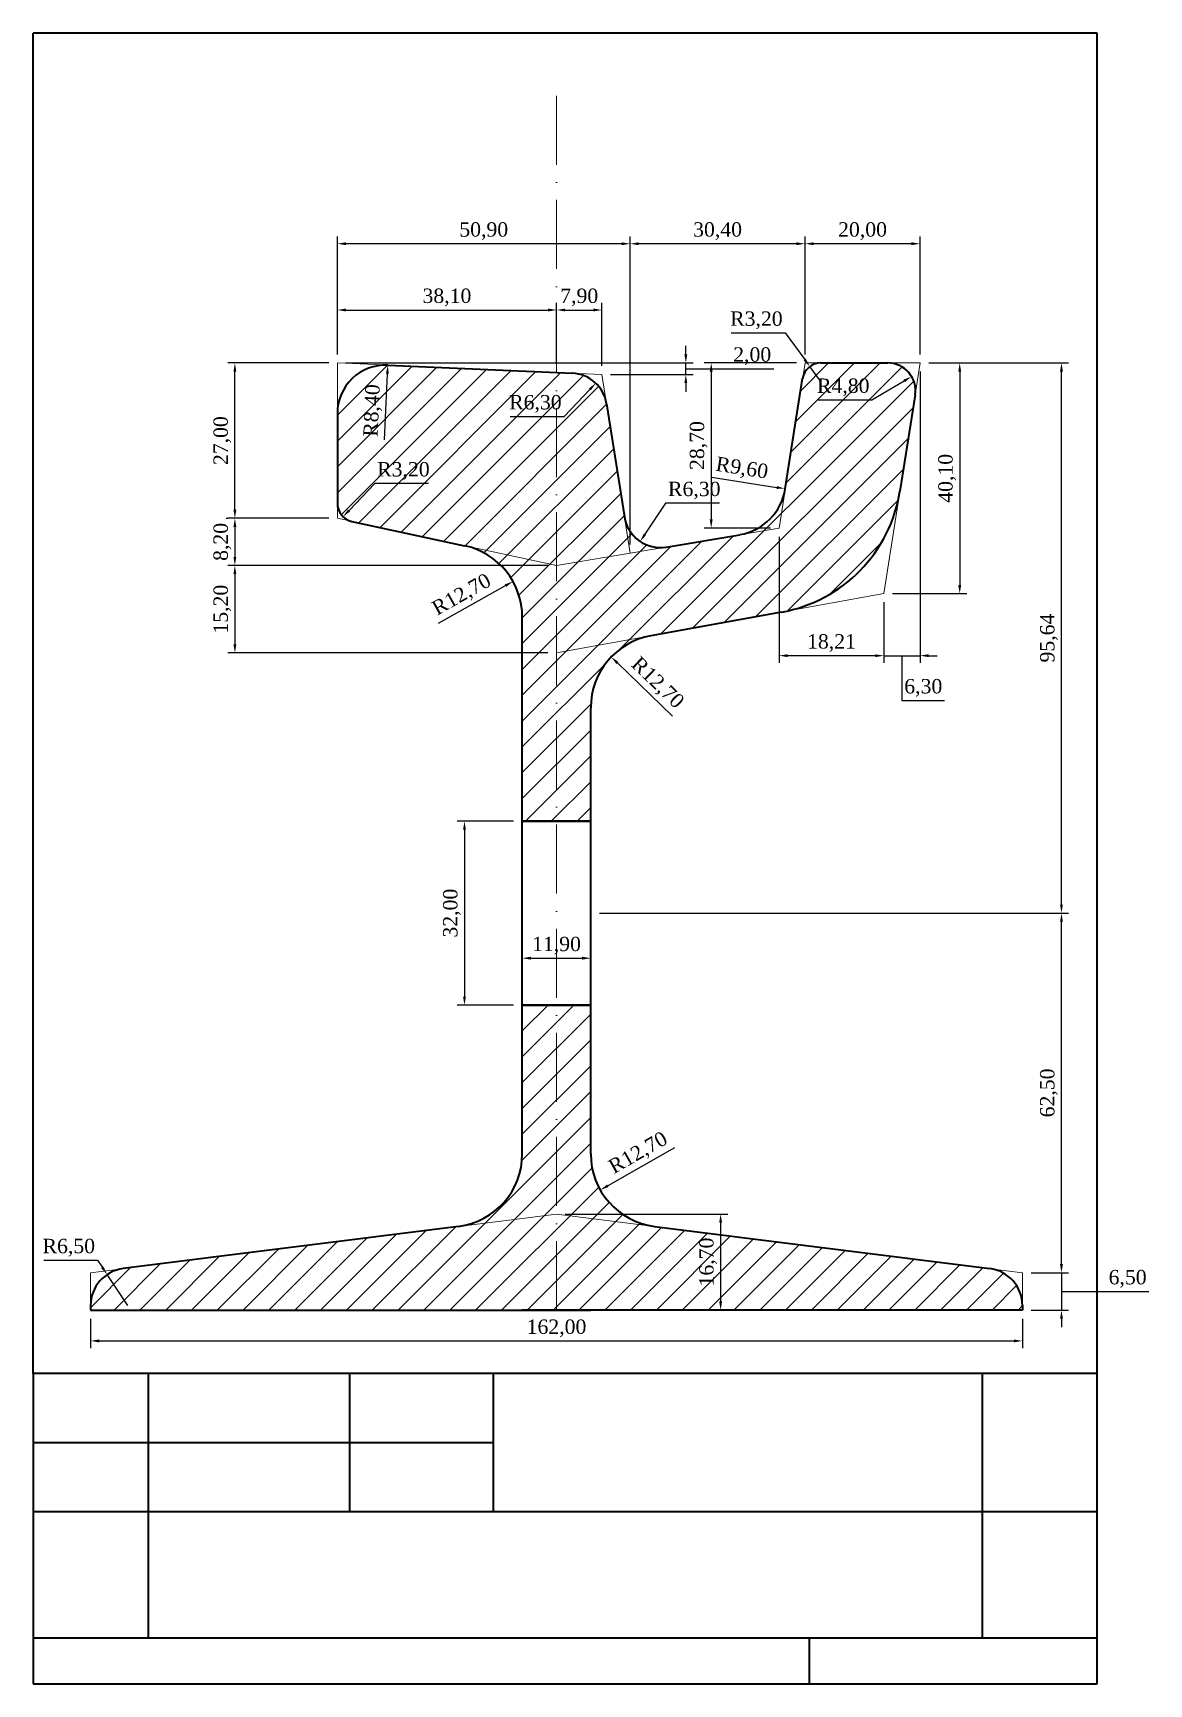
# Model space of a CAD drawing. Header units: millimetres. Extents: x 20 to 214, y 5 to 292.
import ezdxf

# ---------------------------------------------------------------- set-up
doc = ezdxf.new("R2010")
doc.units = ezdxf.units.MM
doc.linetypes.add('ACAD_ISO10W100', pattern=[18, 12, -3, 0, -3])
for name, color, linetype, lineweight in [('Acotación', 3, 'Continuous', 15), ('Auxiliares', 2, 'Continuous', 15), ('Cajetín y formato', 1, 'Continuous', 35), ('Contorno', 7, 'Continuous', 35), ('Ejes', 4, 'ACAD_ISO10W100', 15), ('Sombreado', 6, 'Continuous', 15)]:
    doc.layers.add(name, color=color, linetype=linetype, lineweight=lineweight)
doc.styles.add('e1', font='times.ttf')
doc.dimstyles.new('ACOE 1', dxfattribs={"dimtxt": 2.5, "dimasz": 1.5, "dimexe": 1.25, "dimexo": 1.5, "dimtad": 1, "dimtoh": 1, "dimzin": 1, "dimtxsty": 'e1', "dimcen": 2.5, "dimadec": 0, "dimazin": 0, "dimtfac": 1, "dimtmove": 1, "dimatfit": 0, "dimfxl": 1, "dimarcsym": 0})

# ---------------------------------------------------------------- blocks, each defined once
blk = doc.blocks.new('*D4')
at = {"layer": 'Acotación', "color": 0, "lineweight": -2, "transparency": 16777216}
for p, q in [((71.4, 234.64), (53.84, 234.64)), ((55.09, 209.14), (55.09, 233.14)), ((71.4, 207.64), (53.84, 207.64))]:
    blk.add_line(p, q, dxfattribs=at)
at = {"layer": 'Acotación', "color": 0, "transparency": 16777216}
for points in [[(54.84, 233.14), (55.34, 233.14), (55.09, 234.64)], [(54.84, 209.14), (55.34, 209.14), (55.09, 207.64)]]:
    blk.add_solid(points, dxfattribs=at)
at = {"layer": 'Defpoints', "color": 0, "transparency": 16777216}
for p in [(55.09, 234.64), (72.9, 234.64), (72.9, 207.64)]:
    blk.add_point(p, dxfattribs=at)
at = {"layer": 'Acotación', "color": 0, "transparency": 16777216, "insert": (52.91, 221.14), "char_height": 2.5, "attachment_point": 5, "rotation": 90, "style": 'e1'}
blk.add_mtext('27,00', dxfattribs=at)
blk = doc.blocks.new('*D5')
at = {"layer": 'Acotación', "color": 0, "lineweight": -2, "transparency": 16777216}
for p, q in [((53.59, 207.64), (53.84, 207.64)), ((55.09, 206.14), (55.09, 200.94)), ((109.5, 199.44), (53.84, 199.44))]:
    blk.add_line(p, q, dxfattribs=at)
at = {"layer": 'Acotación', "color": 0, "transparency": 16777216}
for points in [[(54.84, 206.14), (55.34, 206.14), (55.09, 207.64)], [(54.84, 200.94), (55.34, 200.94), (55.09, 199.44)]]:
    blk.add_solid(points, dxfattribs=at)
at = {"layer": 'Defpoints', "color": 0, "transparency": 16777216}
for p in [(55.09, 207.64), (55.09, 199.44), (111, 199.44)]:
    blk.add_point(p, dxfattribs=at)
at = {"layer": 'Acotación', "color": 0, "transparency": 16777216, "insert": (52.91, 203.54), "char_height": 2.5, "attachment_point": 5, "rotation": 90, "style": 'e1'}
blk.add_mtext('8,20', dxfattribs=at)
blk = doc.blocks.new('*D6')
at = {"layer": 'Acotación', "color": 0, "lineweight": -2, "transparency": 16777216}
for p, q in [((30, 68.5), (30, 63.39)), ((192, 68.5), (192, 63.39)), ((31.5, 64.64), (190.5, 64.64))]:
    blk.add_line(p, q, dxfattribs=at)
at = {"layer": 'Acotación', "color": 0, "transparency": 16777216}
for points in [[(31.5, 64.89), (31.5, 64.39), (30, 64.64)], [(190.5, 64.89), (190.5, 64.39), (192, 64.64)]]:
    blk.add_solid(points, dxfattribs=at)
at = {"layer": 'Defpoints', "color": 0, "transparency": 16777216}
for p in [(30, 70), (192, 70), (192, 64.64)]:
    blk.add_point(p, dxfattribs=at)
at = {"layer": 'Acotación', "color": 0, "transparency": 16777216, "insert": (111, 66.82), "char_height": 2.5, "attachment_point": 5, "style": 'e1'}
blk.add_mtext('162,00', dxfattribs=at)
blk = doc.blocks.new('*D7')
at = {"layer": 'Acotación', "color": 0, "lineweight": -2, "transparency": 16777216}
for p, q in [((21.86, 78.66), (31.21, 78.66)), ((31.21, 78.66), (32.05, 77.41)), ((36.5, 70.77), (32.88, 76.17))]:
    blk.add_line(p, q, dxfattribs=at)
at = {"layer": 'Acotación', "color": 0, "transparency": 16777216}
blk.add_solid([(32.26, 77.55), (31.84, 77.27), (32.88, 76.17)], dxfattribs=at)
at = {"layer": 'Defpoints', "color": 0, "transparency": 16777216}
for p in [(32.88, 76.17), (36.5, 70.77)]:
    blk.add_point(p, dxfattribs=at)
at = {"layer": 'Acotación', "color": 0, "transparency": 16777216, "insert": (26.22, 80.84), "char_height": 2.5, "attachment_point": 5, "style": 'e1'}
blk.add_mtext('R6,50', dxfattribs=at)
blk = doc.blocks.new('*D8')
at = {"layer": 'Acotación', "color": 0, "lineweight": -2, "transparency": 16777216}
for p, q in [((198.78, 78), (198.78, 79.5)), ((193.5, 76.5), (200.03, 76.5)), ((198.78, 76.5), (198.78, 70)), ((198.78, 76.5), (198.78, 70)), ((198.78, 73.25), (206.57, 73.25)), ((206.57, 73.25), (213.99, 73.25)), ((193.5, 70), (200.03, 70)), ((198.78, 68.5), (198.78, 67))]:
    blk.add_line(p, q, dxfattribs=at)
at = {"layer": 'Acotación', "color": 0, "transparency": 16777216}
for points in [[(198.53, 78), (199.03, 78), (198.78, 76.5)], [(198.53, 68.5), (199.03, 68.5), (198.78, 70)]]:
    blk.add_solid(points, dxfattribs=at)
at = {"layer": 'Defpoints', "color": 0, "transparency": 16777216}
for p in [(192, 76.5), (192, 70), (198.78, 70)]:
    blk.add_point(p, dxfattribs=at)
at = {"layer": 'Acotación', "color": 0, "transparency": 16777216, "insert": (210.28, 75.43), "char_height": 2.5, "attachment_point": 5, "style": 'e1'}
blk.add_mtext('6,50', dxfattribs=at)
blk = doc.blocks.new('*D9')
at = {"layer": 'Acotación', "color": 0, "lineweight": -2, "transparency": 16777216}
for p, q in [((118.45, 139), (200.03, 139)), ((198.78, 78), (198.78, 137.5)), ((193.5, 76.5), (200.03, 76.5))]:
    blk.add_line(p, q, dxfattribs=at)
at = {"layer": 'Acotación', "color": 0, "transparency": 16777216}
for points in [[(198.53, 137.5), (199.03, 137.5), (198.78, 139)], [(198.53, 78), (199.03, 78), (198.78, 76.5)]]:
    blk.add_solid(points, dxfattribs=at)
at = {"layer": 'Defpoints', "color": 0, "transparency": 16777216}
for p in [(116.95, 139), (198.78, 139), (192, 76.5)]:
    blk.add_point(p, dxfattribs=at)
at = {"layer": 'Acotación', "color": 0, "transparency": 16777216, "insert": (196.6, 107.75), "char_height": 2.5, "attachment_point": 5, "rotation": 90, "style": 'e1'}
blk.add_mtext('62,50', dxfattribs=at)
blk = doc.blocks.new('*D10')
at = {"layer": 'Acotación', "color": 0, "lineweight": -2, "transparency": 16777216}
for p, q in [((175.7, 234.64), (200.03, 234.64)), ((198.78, 140.5), (198.78, 233.14)), ((197.28, 139), (197.53, 139))]:
    blk.add_line(p, q, dxfattribs=at)
at = {"layer": 'Acotación', "color": 0, "transparency": 16777216}
for points in [[(198.53, 233.14), (199.03, 233.14), (198.78, 234.64)], [(198.53, 140.5), (199.03, 140.5), (198.78, 139)]]:
    blk.add_solid(points, dxfattribs=at)
at = {"layer": 'Defpoints', "color": 0, "transparency": 16777216}
for p in [(174.2, 234.64), (198.78, 234.64), (198.78, 139)]:
    blk.add_point(p, dxfattribs=at)
at = {"layer": 'Acotación', "color": 0, "transparency": 16777216, "insert": (196.6, 186.82), "char_height": 2.5, "attachment_point": 5, "rotation": 90, "style": 'e1'}
blk.add_mtext('95,64', dxfattribs=at)
blk = doc.blocks.new('*D11')
at = {"layer": 'Acotación', "color": 0, "lineweight": -2, "transparency": 16777216}
for p, q in [((154.2, 236.14), (154.2, 256.62)), ((174.2, 236.14), (174.2, 256.62)), ((172.7, 255.37), (155.7, 255.37))]:
    blk.add_line(p, q, dxfattribs=at)
at = {"layer": 'Acotación', "color": 0, "transparency": 16777216}
for points in [[(155.7, 255.62), (155.7, 255.12), (154.2, 255.37)], [(172.7, 255.62), (172.7, 255.12), (174.2, 255.37)]]:
    blk.add_solid(points, dxfattribs=at)
at = {"layer": 'Defpoints', "color": 0, "transparency": 16777216}
for p in [(154.2, 255.37), (154.2, 234.64), (174.2, 234.64)]:
    blk.add_point(p, dxfattribs=at)
at = {"layer": 'Acotación', "color": 0, "transparency": 16777216, "insert": (164.2, 257.56), "char_height": 2.5, "attachment_point": 5, "style": 'e1'}
blk.add_mtext('20,00', dxfattribs=at)
blk = doc.blocks.new('*D12')
at = {"layer": 'Acotación', "color": 0, "lineweight": -2, "transparency": 16777216}
for p, q in [((123.8, 203.09), (123.8, 256.62)), ((154.2, 236.14), (154.2, 256.62)), ((152.7, 255.37), (125.3, 255.37))]:
    blk.add_line(p, q, dxfattribs=at)
at = {"layer": 'Acotación', "color": 0, "transparency": 16777216}
for points in [[(125.3, 255.62), (125.3, 255.12), (123.8, 255.37)], [(152.7, 255.62), (152.7, 255.12), (154.2, 255.37)]]:
    blk.add_solid(points, dxfattribs=at)
at = {"layer": 'Defpoints', "color": 0, "transparency": 16777216}
for p in [(123.8, 255.37), (154.2, 234.64), (123.8, 201.59)]:
    blk.add_point(p, dxfattribs=at)
at = {"layer": 'Acotación', "color": 0, "transparency": 16777216, "insert": (139, 257.56), "char_height": 2.5, "attachment_point": 5, "style": 'e1'}
blk.add_mtext('30,40', dxfattribs=at)
blk = doc.blocks.new('*D13')
at = {"layer": 'Acotación', "color": 0, "lineweight": -2, "transparency": 16777216}
for p, q in [((72.9, 236.14), (72.9, 256.62)), ((123.8, 203.09), (123.8, 256.62)), ((122.3, 255.37), (74.4, 255.37))]:
    blk.add_line(p, q, dxfattribs=at)
at = {"layer": 'Acotación', "color": 0, "transparency": 16777216}
for points in [[(74.4, 255.62), (74.4, 255.12), (72.9, 255.37)], [(122.3, 255.62), (122.3, 255.12), (123.8, 255.37)]]:
    blk.add_solid(points, dxfattribs=at)
at = {"layer": 'Defpoints', "color": 0, "transparency": 16777216}
for p in [(72.9, 255.37), (72.9, 234.64), (123.8, 201.59)]:
    blk.add_point(p, dxfattribs=at)
at = {"layer": 'Acotación', "color": 0, "transparency": 16777216, "insert": (98.35, 257.56), "char_height": 2.5, "attachment_point": 5, "style": 'e1'}
blk.add_mtext('50,90', dxfattribs=at)
blk = doc.blocks.new('*D14')
at = {"layer": 'Acotación', "color": 0, "lineweight": -2, "transparency": 16777216}
for p, q in [((72.9, 236.14), (72.9, 245.1)), ((111, 234.48), (111, 245.1)), ((74.4, 243.85), (109.5, 243.85))]:
    blk.add_line(p, q, dxfattribs=at)
at = {"layer": 'Acotación', "color": 0, "transparency": 16777216}
for points in [[(74.4, 244.1), (74.4, 243.6), (72.9, 243.85)], [(109.5, 244.1), (109.5, 243.6), (111, 243.85)]]:
    blk.add_solid(points, dxfattribs=at)
at = {"layer": 'Defpoints', "color": 0, "transparency": 16777216}
for p in [(111, 243.85), (72.9, 234.64), (111, 232.98)]:
    blk.add_point(p, dxfattribs=at)
at = {"layer": 'Acotación', "color": 0, "transparency": 16777216, "insert": (91.95, 246.03), "char_height": 2.5, "attachment_point": 5, "style": 'e1'}
blk.add_mtext('38,10', dxfattribs=at)
blk = doc.blocks.new('*D15')
at = {"layer": 'Acotación', "color": 0, "lineweight": -2, "transparency": 16777216}
for p, q in [((111, 234.48), (111, 245.1)), ((118.9, 234.14), (118.9, 245.1)), ((112.5, 243.85), (117.4, 243.85))]:
    blk.add_line(p, q, dxfattribs=at)
at = {"layer": 'Acotación', "color": 0, "transparency": 16777216}
for points in [[(112.5, 244.1), (112.5, 243.6), (111, 243.85)], [(117.4, 244.1), (117.4, 243.6), (118.9, 243.85)]]:
    blk.add_solid(points, dxfattribs=at)
at = {"layer": 'Defpoints', "color": 0, "transparency": 16777216}
for p in [(118.9, 243.85), (111, 232.98), (118.9, 232.64)]:
    blk.add_point(p, dxfattribs=at)
at = {"layer": 'Acotación', "color": 0, "transparency": 16777216, "insert": (114.95, 246.03), "char_height": 2.5, "attachment_point": 5, "style": 'e1'}
blk.add_mtext('7,90', dxfattribs=at)
blk = doc.blocks.new('*D16')
at = {"layer": 'Acotación', "color": 0, "lineweight": -2, "transparency": 16777216}
for p, q in [((133.48, 236.14), (133.48, 237.64)), ((74.4, 234.64), (134.73, 234.64)), ((120.4, 232.64), (134.73, 232.64)), ((133.48, 232.64), (133.48, 234.64)), ((133.48, 232.64), (133.48, 234.64)), ((133.48, 233.64), (141.27, 233.64)), ((141.27, 233.64), (148.77, 233.64)), ((133.48, 231.14), (133.48, 229.64))]:
    blk.add_line(p, q, dxfattribs=at)
at = {"layer": 'Acotación', "color": 0, "transparency": 16777216}
for points in [[(133.23, 236.14), (133.73, 236.14), (133.48, 234.64)], [(133.23, 231.14), (133.73, 231.14), (133.48, 232.64)]]:
    blk.add_solid(points, dxfattribs=at)
at = {"layer": 'Defpoints', "color": 0, "transparency": 16777216}
for p in [(72.9, 234.64), (118.9, 232.64), (133.48, 234.64)]:
    blk.add_point(p, dxfattribs=at)
at = {"layer": 'Acotación', "color": 0, "transparency": 16777216, "insert": (145.02, 235.82), "char_height": 2.5, "attachment_point": 5, "style": 'e1'}
blk.add_mtext('2,00', dxfattribs=at)
blk = doc.blocks.new('*D17')
at = {"layer": 'Acotación', "color": 0, "lineweight": -2, "transparency": 16777216}
for p, q in [((129.97, 210.26), (126.38, 204.86)), ((139.32, 210.26), (129.97, 210.26))]:
    blk.add_line(p, q, dxfattribs=at)
at = {"layer": 'Acotación', "color": 0, "transparency": 16777216}
blk.add_solid([(126.17, 205), (126.58, 204.72), (125.55, 203.61)], dxfattribs=at)
at = {"layer": 'Defpoints', "color": 0, "transparency": 16777216}
for p in [(129.03, 208.86), (125.55, 203.61)]:
    blk.add_point(p, dxfattribs=at)
at = {"layer": 'Acotación', "color": 0, "transparency": 16777216, "insert": (134.95, 212.45), "char_height": 2.5, "attachment_point": 5, "style": 'e1'}
blk.add_mtext('R6,30', dxfattribs=at)
blk = doc.blocks.new('*D18')
at = {"layer": 'Acotación', "color": 0, "lineweight": -2, "transparency": 16777216}
for p, q in [((165.84, 228.22), (171.43, 231.52)), ((156.49, 228.22), (165.84, 228.22))]:
    blk.add_line(p, q, dxfattribs=at)
at = {"layer": 'Acotación', "color": 0, "transparency": 16777216}
blk.add_solid([(171.3, 231.73), (171.56, 231.3), (172.72, 232.28)], dxfattribs=at)
at = {"layer": 'Defpoints', "color": 0, "transparency": 16777216}
for p in [(168.59, 229.84), (172.72, 232.28)]:
    blk.add_point(p, dxfattribs=at)
at = {"layer": 'Acotación', "color": 0, "transparency": 16777216, "insert": (160.85, 230.4), "char_height": 2.5, "attachment_point": 5, "style": 'e1'}
blk.add_mtext('R4,80', dxfattribs=at)
blk = doc.blocks.new('*D19')
at = {"layer": 'Acotación', "color": 0, "lineweight": -2, "transparency": 16777216}
for p, q in [((141.39, 239.88), (150.74, 239.88)), ((150.74, 239.88), (154.15, 235.23)), ((156.94, 231.44), (155.04, 234.02))]:
    blk.add_line(p, q, dxfattribs=at)
at = {"layer": 'Acotación', "color": 0, "transparency": 16777216}
blk.add_solid([(154.36, 235.38), (153.95, 235.08), (155.04, 234.02)], dxfattribs=at)
at = {"layer": 'Defpoints', "color": 0, "transparency": 16777216}
for p in [(155.04, 234.02), (156.94, 231.44)]:
    blk.add_point(p, dxfattribs=at)
at = {"layer": 'Acotación', "color": 0, "transparency": 16777216, "insert": (145.75, 242.06), "char_height": 2.5, "attachment_point": 5, "style": 'e1'}
blk.add_mtext('R3,20', dxfattribs=at)
blk = doc.blocks.new('*D20')
at = {"layer": 'Acotación', "color": 0, "lineweight": -2, "transparency": 16777216}
blk.add_line((137.94, 214.79), (149.28, 213), dxfattribs=at)
at = {"layer": 'Acotación', "color": 0, "transparency": 16777216}
blk.add_solid([(149.32, 213.25), (149.24, 212.76), (150.76, 212.77)], dxfattribs=at)
at = {"layer": 'Defpoints', "color": 0, "transparency": 16777216}
for p in [(141.28, 214.26), (150.76, 212.77)]:
    blk.add_point(p, dxfattribs=at)
at = {"layer": 'Acotación', "color": 0, "transparency": 16777216, "insert": (143.21, 216.17), "char_height": 2.5, "attachment_point": 5, "rotation": 351.0714, "style": 'e1'}
blk.add_mtext('R9,60', dxfattribs=at)
blk = doc.blocks.new('*D21')
at = {"layer": 'Acotación', "color": 0, "lineweight": -2, "transparency": 16777216}
for p, q in [((174.2, 233.14), (174.2, 182.51)), ((167.9, 193.04), (167.9, 182.51)), ((166.4, 183.76), (164.9, 183.76)), ((167.9, 183.76), (174.2, 183.76)), ((167.9, 183.76), (174.2, 183.76)), ((171.05, 183.76), (171.05, 175.97)), ((175.7, 183.76), (177.2, 183.76)), ((171.05, 175.97), (178.47, 175.97))]:
    blk.add_line(p, q, dxfattribs=at)
at = {"layer": 'Acotación', "color": 0, "transparency": 16777216}
for points in [[(166.4, 184.01), (166.4, 183.51), (167.9, 183.76)], [(175.7, 184.01), (175.7, 183.51), (174.2, 183.76)]]:
    blk.add_solid(points, dxfattribs=at)
at = {"layer": 'Defpoints', "color": 0, "transparency": 16777216}
for p in [(174.2, 234.64), (167.9, 194.54), (174.2, 183.76)]:
    blk.add_point(p, dxfattribs=at)
at = {"layer": 'Acotación', "color": 0, "transparency": 16777216, "insert": (174.76, 178.16), "char_height": 2.5, "attachment_point": 5, "style": 'e1'}
blk.add_mtext('6,30', dxfattribs=at)
blk = doc.blocks.new('*D22')
at = {"layer": 'Acotación', "color": 0, "lineweight": -2, "transparency": 16777216}
for p, q in [((149.69, 204.44), (149.69, 182.51)), ((167.9, 193.04), (167.9, 182.51)), ((166.4, 183.76), (151.19, 183.76))]:
    blk.add_line(p, q, dxfattribs=at)
at = {"layer": 'Acotación', "color": 0, "transparency": 16777216}
for points in [[(151.19, 184.01), (151.19, 183.51), (149.69, 183.76)], [(166.4, 184.01), (166.4, 183.51), (167.9, 183.76)]]:
    blk.add_solid(points, dxfattribs=at)
at = {"layer": 'Defpoints', "color": 0, "transparency": 16777216}
for p in [(149.69, 205.94), (167.9, 194.54), (149.69, 183.76)]:
    blk.add_point(p, dxfattribs=at)
at = {"layer": 'Acotación', "color": 0, "transparency": 16777216, "insert": (158.8, 185.95), "char_height": 2.5, "attachment_point": 5, "style": 'e1'}
blk.add_mtext('18,21', dxfattribs=at)
blk = doc.blocks.new('*D23')
at = {"layer": 'Acotación', "color": 0, "lineweight": -2, "transparency": 16777216}
for p, q in [((175.7, 234.64), (182.34, 234.64)), ((181.09, 233.14), (181.09, 196.04)), ((169.4, 194.54), (182.34, 194.54))]:
    blk.add_line(p, q, dxfattribs=at)
at = {"layer": 'Acotación', "color": 0, "transparency": 16777216}
for points in [[(180.84, 233.14), (181.34, 233.14), (181.09, 234.64)], [(180.84, 196.04), (181.34, 196.04), (181.09, 194.54)]]:
    blk.add_solid(points, dxfattribs=at)
at = {"layer": 'Defpoints', "color": 0, "transparency": 16777216}
for p in [(174.2, 234.64), (167.9, 194.54), (181.09, 194.54)]:
    blk.add_point(p, dxfattribs=at)
at = {"layer": 'Acotación', "color": 0, "transparency": 16777216, "insert": (178.91, 214.59), "char_height": 2.5, "attachment_point": 5, "rotation": 90, "style": 'e1'}
blk.add_mtext('40,10', dxfattribs=at)
blk = doc.blocks.new('*D24')
at = {"layer": 'Acotación', "color": 0, "lineweight": -2, "transparency": 16777216}
for p, q in [((152.7, 234.64), (136.64, 234.64)), ((137.89, 233.14), (137.89, 207.44)), ((148.19, 205.94), (136.64, 205.94))]:
    blk.add_line(p, q, dxfattribs=at)
at = {"layer": 'Acotación', "color": 0, "transparency": 16777216}
for points in [[(137.64, 233.14), (138.14, 233.14), (137.89, 234.64)], [(137.64, 207.44), (138.14, 207.44), (137.89, 205.94)]]:
    blk.add_solid(points, dxfattribs=at)
at = {"layer": 'Defpoints', "color": 0, "transparency": 16777216}
for p in [(154.2, 234.64), (137.89, 205.94), (149.69, 205.94)]:
    blk.add_point(p, dxfattribs=at)
at = {"layer": 'Acotación', "color": 0, "transparency": 16777216, "insert": (135.71, 220.29), "char_height": 2.5, "attachment_point": 5, "rotation": 90, "style": 'e1'}
blk.add_mtext('28,70', dxfattribs=at)
blk = doc.blocks.new('*D25')
at = {"layer": 'Acotación', "color": 0, "lineweight": -2, "transparency": 16777216}
for p, q in [((112.31, 225.35), (116.79, 230.04)), ((102.96, 225.35), (112.31, 225.35))]:
    blk.add_line(p, q, dxfattribs=at)
at = {"layer": 'Acotación', "color": 0, "transparency": 16777216}
blk.add_solid([(116.61, 230.21), (116.97, 229.87), (117.83, 231.13)], dxfattribs=at)
at = {"layer": 'Defpoints', "color": 0, "transparency": 16777216}
for p in [(117.83, 231.13), (113.48, 226.57)]:
    blk.add_point(p, dxfattribs=at)
at = {"layer": 'Acotación', "color": 0, "transparency": 16777216, "insert": (107.33, 227.53), "char_height": 2.5, "attachment_point": 5, "style": 'e1'}
blk.add_mtext('R6,30', dxfattribs=at)
blk = doc.blocks.new('*D26')
at = {"layer": 'Acotación', "color": 0, "lineweight": -2, "transparency": 16777216}
blk.add_line((81.1, 221.29), (81.6, 232.76), dxfattribs=at)
at = {"layer": 'Acotación', "color": 0, "transparency": 16777216}
blk.add_solid([(81.35, 232.77), (81.85, 232.75), (81.66, 234.26)], dxfattribs=at)
at = {"layer": 'Defpoints', "color": 0, "transparency": 16777216}
for p in [(81.66, 234.26), (81.3, 225.87)]:
    blk.add_point(p, dxfattribs=at)
at = {"layer": 'Acotación', "color": 0, "transparency": 16777216, "insert": (79.14, 226.37), "char_height": 2.5, "attachment_point": 5, "rotation": 87.5104, "style": 'e1'}
blk.add_mtext('R8,40', dxfattribs=at)
blk = doc.blocks.new('*D27')
at = {"layer": 'Acotación', "color": 0, "lineweight": -2, "transparency": 16777216}
for p, q in [((79.4, 213.69), (74.93, 208.99)), ((88.76, 213.69), (79.4, 213.69))]:
    blk.add_line(p, q, dxfattribs=at)
at = {"layer": 'Acotación', "color": 0, "transparency": 16777216}
blk.add_solid([(74.75, 209.17), (75.11, 208.82), (73.89, 207.91)], dxfattribs=at)
at = {"layer": 'Defpoints', "color": 0, "transparency": 16777216}
for p in [(76.1, 210.22), (73.89, 207.91)]:
    blk.add_point(p, dxfattribs=at)
at = {"layer": 'Acotación', "color": 0, "transparency": 16777216, "insert": (84.39, 215.87), "char_height": 2.5, "attachment_point": 5, "style": 'e1'}
blk.add_mtext('R3,20', dxfattribs=at)
blk = doc.blocks.new('*D28')
at = {"layer": 'Acotación', "color": 0, "lineweight": -2, "transparency": 16777216}
blk.add_line((90.5, 189.43), (102.12, 195.93), dxfattribs=at)
at = {"layer": 'Acotación', "color": 0, "transparency": 16777216}
blk.add_solid([(102, 196.15), (102.25, 195.71), (103.43, 196.66)], dxfattribs=at)
at = {"layer": 'Defpoints', "color": 0, "transparency": 16777216}
for p in [(103.43, 196.66), (92.35, 190.46)]:
    blk.add_point(p, dxfattribs=at)
at = {"layer": 'Acotación', "color": 0, "transparency": 16777216, "insert": (94.59, 194.22), "char_height": 2.5, "attachment_point": 5, "rotation": 29.2306, "style": 'e1'}
blk.add_mtext('R12,70', dxfattribs=at)
blk = doc.blocks.new('*D29')
at = {"layer": 'Acotación', "color": 0, "lineweight": -2, "transparency": 16777216}
blk.add_line((131.18, 173.23), (121.59, 182.49), dxfattribs=at)
at = {"layer": 'Acotación', "color": 0, "transparency": 16777216}
blk.add_solid([(121.77, 182.67), (121.42, 182.31), (120.52, 183.53)], dxfattribs=at)
at = {"layer": 'Defpoints', "color": 0, "transparency": 16777216}
for p in [(120.52, 183.53), (129.65, 174.71)]:
    blk.add_point(p, dxfattribs=at)
at = {"layer": 'Acotación', "color": 0, "transparency": 16777216, "insert": (128.44, 178.91), "char_height": 2.5, "attachment_point": 5, "rotation": 315.989, "style": 'e1'}
blk.add_mtext('R12,70', dxfattribs=at)
blk = doc.blocks.new('*D30')
at = {"layer": 'Acotación', "color": 0, "lineweight": -2, "transparency": 16777216}
for p, q in [((109.5, 199.44), (53.84, 199.44)), ((55.09, 197.94), (55.09, 185.74)), ((109.5, 184.24), (53.84, 184.24))]:
    blk.add_line(p, q, dxfattribs=at)
at = {"layer": 'Acotación', "color": 0, "transparency": 16777216}
for points in [[(54.84, 197.94), (55.34, 197.94), (55.09, 199.44)], [(54.84, 185.74), (55.34, 185.74), (55.09, 184.24)]]:
    blk.add_solid(points, dxfattribs=at)
at = {"layer": 'Defpoints', "color": 0, "transparency": 16777216}
for p in [(111, 199.44), (55.09, 184.24), (111, 184.24)]:
    blk.add_point(p, dxfattribs=at)
at = {"layer": 'Acotación', "color": 0, "transparency": 16777216, "insert": (52.91, 191.84), "char_height": 2.5, "attachment_point": 5, "rotation": 90, "style": 'e1'}
blk.add_mtext('15,20', dxfattribs=at)
blk = doc.blocks.new('*D31')
at = {"layer": 'Acotación', "color": 0, "lineweight": -2, "transparency": 16777216}
for p, q in [((103.55, 155), (93.75, 155)), ((95, 153.5), (95, 124.5)), ((103.55, 123), (93.75, 123))]:
    blk.add_line(p, q, dxfattribs=at)
at = {"layer": 'Acotación', "color": 0, "transparency": 16777216}
for points in [[(94.75, 153.5), (95.25, 153.5), (95, 155)], [(94.75, 124.5), (95.25, 124.5), (95, 123)]]:
    blk.add_solid(points, dxfattribs=at)
at = {"layer": 'Defpoints', "color": 0, "transparency": 16777216}
for p in [(105.05, 155), (95, 123), (105.05, 123)]:
    blk.add_point(p, dxfattribs=at)
at = {"layer": 'Acotación', "color": 0, "transparency": 16777216, "insert": (92.82, 139), "char_height": 2.5, "attachment_point": 5, "rotation": 90, "style": 'e1'}
blk.add_mtext('32,00', dxfattribs=at)
blk = doc.blocks.new('*D32')
at = {"layer": 'Acotación', "color": 0, "lineweight": -2, "transparency": 16777216}
for p, q in [((105.05, 124.5), (105.05, 132.42)), ((116.95, 124.5), (116.95, 132.42)), ((106.55, 131.17), (115.45, 131.17))]:
    blk.add_line(p, q, dxfattribs=at)
at = {"layer": 'Acotación', "color": 0, "transparency": 16777216}
for points in [[(106.55, 131.42), (106.55, 130.92), (105.05, 131.17)], [(115.45, 131.42), (115.45, 130.92), (116.95, 131.17)]]:
    blk.add_solid(points, dxfattribs=at)
at = {"layer": 'Defpoints', "color": 0, "transparency": 16777216}
for p in [(116.95, 131.17), (105.05, 123), (116.95, 123)]:
    blk.add_point(p, dxfattribs=at)
at = {"layer": 'Acotación', "color": 0, "transparency": 16777216, "insert": (111, 133.35), "char_height": 2.5, "attachment_point": 5, "style": 'e1'}
blk.add_mtext('11,90', dxfattribs=at)
blk = doc.blocks.new('*D33')
at = {"layer": 'Acotación', "color": 0, "lineweight": -2, "transparency": 16777216}
for p, q in [((112.5, 86.7), (140.78, 86.7)), ((139.53, 85.2), (139.53, 71.5)), ((112.5, 70), (140.78, 70))]:
    blk.add_line(p, q, dxfattribs=at)
at = {"layer": 'Acotación', "color": 0, "transparency": 16777216}
for points in [[(139.28, 85.2), (139.78, 85.2), (139.53, 86.7)], [(139.28, 71.5), (139.78, 71.5), (139.53, 70)]]:
    blk.add_solid(points, dxfattribs=at)
at = {"layer": 'Defpoints', "color": 0, "transparency": 16777216}
for p in [(111, 86.7), (111, 70), (139.53, 70)]:
    blk.add_point(p, dxfattribs=at)
at = {"layer": 'Acotación', "color": 0, "transparency": 16777216, "insert": (137.35, 78.35), "char_height": 2.5, "attachment_point": 5, "rotation": 90, "style": 'e1'}
blk.add_mtext('16,70', dxfattribs=at)
blk = doc.blocks.new('*D34')
at = {"layer": 'Acotación', "color": 0, "lineweight": -2, "transparency": 16777216}
blk.add_line((131.5, 98.2), (119.92, 91.61), dxfattribs=at)
at = {"layer": 'Acotación', "color": 0, "transparency": 16777216}
blk.add_solid([(119.79, 91.83), (120.04, 91.39), (118.61, 90.87)], dxfattribs=at)
at = {"layer": 'Defpoints', "color": 0, "transparency": 16777216}
for p in [(129.65, 97.15), (118.61, 90.87)]:
    blk.add_point(p, dxfattribs=at)
at = {"layer": 'Acotación', "color": 0, "transparency": 16777216, "insert": (125.28, 97.17), "char_height": 2.5, "attachment_point": 5, "rotation": 29.657, "style": 'e1'}
blk.add_mtext('R12,70', dxfattribs=at)

msp = doc.modelspace()

# ---------------------------------------------------------------- hatches: boundary and pattern name
at = {"layer": 'Sombreado'}
h = msp.add_hatch(dxfattribs=at)
h.set_pattern_fill('ANSI31', color=256)
h.paths.add_polyline_path([(119.703, 227.552, 0.3567845), (113.754, 232.864), (81.665, 234.259, 0.4269981), (72.9, 225.867), (72.9, 210.225, 0.3534013), (75.427, 207.096), (95.022, 202.879, -0.3534013), (105.05, 190.463), (105.05, 155), (116.95, 155), (116.95, 174.71, -0.3626834), (127.388, 187.207), (150.134, 191.324, 0.319193), (170.702, 212.376), (173.329, 229.095, 0.4606286), (168.587, 234.64), (156.937, 234.64, 0.3692735), (153.775, 231.937), (150.764, 212.772, -0.3226775), (142.871, 204.794), (130.075, 202.645, -0.4171228), (122.808, 207.875)])
h.paths.add_polyline_path([(116.95, 123), (105.05, 123), (105.05, 97.152, -0.377982), (93.937, 84.551), (35.688, 77.216, 0.377982), (30, 70.767), (30, 70), (111, 70), (116.95, 70), (192, 70), (192, 70.767, 0.377982), (186.312, 77.216), (128.063, 84.551, -0.377982), (116.95, 97.152)])
h.paths.add_polyline_path([(155.801, 228.035), (165.973, 228.035), (165.973, 233.373), (155.801, 233.373)], flags=24)
h.paths.add_polyline_path([(102.274, 225.164), (112.446, 225.164), (112.446, 230.502), (102.274, 230.502)], flags=24)
h.paths.add_polyline_path([(81.282, 221.223), (81.724, 231.385), (76.391, 231.617), (75.949, 221.455)], flags=24)
h.paths.add_polyline_path([(79.342, 213.506), (89.514, 213.506), (89.514, 218.844), (79.342, 218.844)], flags=24)
h.paths.add_polyline_path([(139.715, 73.422), (139.715, 82.977), (134.377, 82.977), (134.377, 73.422)], flags=24)

# ---------------------------------------------------------------- linework, layer by layer
at = {"layer": 'Auxiliares'}
for p, q in [((72.9, 234.64), (72.9, 207.64)), ((118.9, 232.64), (72.9, 234.64)), ((118.9, 232.64), (123.8, 201.59)), ((149.691, 205.94), (154.2, 234.64)), ((154.2, 234.64), (174.2, 234.64)), ((167.9, 194.54), (174.2, 234.64)), ((111, 199.44), (72.9, 207.64)), ((111, 199.44), (149.691, 205.94)), ((111, 184.24), (167.9, 194.54)), ((111, 86.7), (30, 76.5)), ((111, 86.7), (192, 76.5)), ((30, 70), (30, 76.5)), ((192, 70), (192, 76.5)), ((30, 70), (111, 70)), ((192, 70), (111, 70))]:
    msp.add_line(p, q, dxfattribs=at)
at = {"layer": 'Cajetín y formato'}
for p, q in [((20, 59), (20, 292)), ((205, 292), (20, 292)), ((205, 59), (205, 292)), ((205, 59), (20, 59)), ((20, 59), (20, 5)), ((40, 59), (40, 13)), ((75, 59), (75, 35)), ((100, 59), (100, 35)), ((185, 59), (185, 13)), ((205, 5), (205, 59)), ((20, 47), (100, 47)), ((20, 35), (205, 35)), ((20, 13), (205, 13)), ((155, 5), (155, 13)), ((20, 5), (205, 5))]:
    msp.add_line(p, q, dxfattribs=at)
at = {"layer": 'Contorno'}
for p, q in [((81.665, 234.259), (113.754, 232.864)), ((156.937, 234.64), (168.587, 234.64)), ((150.764, 212.772), (153.775, 231.937)), ((119.703, 227.552), (122.808, 207.875)), ((173.329, 229.095), (170.702, 212.376)), ((72.9, 225.867), (72.9, 210.225)), ((75.427, 207.096), (95.022, 202.879)), ((130.075, 202.645), (142.871, 204.794)), ((105.05, 97.152), (105.05, 190.463)), ((150.134, 191.324), (127.388, 187.207)), ((116.95, 97.152), (116.95, 174.71)), ((105.05, 155), (116.95, 155)), ((116.95, 155), (105.05, 155)), ((105.05, 123), (116.95, 123)), ((116.95, 123), (105.05, 123)), ((93.937, 84.551), (35.688, 77.216)), ((128.063, 84.551), (186.312, 77.216)), ((30, 70.767), (30, 70)), ((30, 70), (111, 70)), ((111, 70), (105.05, 70)), ((192, 70), (111, 70)), ((111, 70), (116.95, 70)), ((192, 70.767), (192, 70))]:
    msp.add_line(p, q, dxfattribs=at)
for centre, radius, start, end in [((81.3, 225.867), 8.4, 87.51045, 180), ((113.48, 226.57), 6.3, 8.96799, 87.51045), ((156.937, 231.44), 3.2, 90, 171.0714), ((168.587, 229.84), 4.8, 351.0714, 90), ((141.281, 214.262), 9.6, 279.5365, 351.0714), ((76.1, 210.225), 3.2, 180, 257.8539), ((145.61, 216.318), 25.4, 280.26053, 351.0714), ((129.031, 208.857), 6.3, 188.96799, 279.5365), ((92.35, 190.463), 12.7, 0, 77.8539), ((129.65, 174.71), 12.7, 100.26053, 180), ((92.35, 97.152), 12.7, 277.17725, 0), ((129.65, 97.152), 12.7, 180, 262.82275), ((36.5, 70.767), 6.5, 97.17725, 180), ((185.5, 70.767), 6.5, 0, 82.82275)]:
    msp.add_arc(centre, radius, start, end, dxfattribs=at)
at = {"layer": 'Ejes'}
msp.add_line((111, 70), (111, 281.92), dxfattribs=at)

# ---------------------------------------------------------------- dimensions: what is measured, and where the dimension line sits
at = {"layer": 'Acotación'}
for base, p1, p2, picture, middle in [((72.9, 255.373), (123.8, 201.59), (72.9, 234.64), '*D13', (98.35, 257.555)), ((123.8, 255.373), (154.2, 234.64), (123.8, 201.59), '*D12', (139, 257.555)), ((154.2, 255.373), (174.2, 234.64), (154.2, 234.64), '*D11', (164.2, 257.555)), ((111, 243.849), (72.9, 234.64), (111, 232.983), '*D14', (91.95, 246.031)), ((118.9, 243.849), (111, 232.983), (118.9, 232.64), '*D15', (114.95, 246.031)), ((174.2, 183.764), (167.9, 194.54), (174.2, 234.64), '*D21', (171.675, 178.155)), ((149.691, 183.764), (167.9, 194.54), (149.691, 205.94), '*D22', (158.796, 185.947)), ((116.95, 131.171), (105.05, 123), (116.95, 123), '*D32', (111, 133.353)), ((192, 64.639), (30, 70), (192, 70), '*D6', (111, 66.821))]:
    dim = msp.add_linear_dim(base=base, p1=p1, p2=p2, dimstyle='ACOE 1', dxfattribs=at)
    dim.commit()
    dim.dimension.update_dxf_attribs({"geometry": picture, "text_midpoint": middle})
for center, mpoint, picture, middle in [((156.937, 231.44), (155.042, 234.019), '*D19', (150.741, 239.875)), ((81.3, 225.867), (81.665, 234.259), '*D26', (81.318, 226.278)), ((113.48, 226.57), (117.829, 231.128), '*D25', (112.314, 225.348)), ((168.587, 229.84), (172.72, 232.28), '*D18', (165.841, 228.219)), ((141.281, 214.262), (150.764, 212.772), '*D20', (142.872, 214.012)), ((76.1, 210.225), (73.892, 207.909), '*D27', (79.405, 213.69)), ((129.031, 208.857), (125.545, 203.61), '*D17', (129.966, 210.264)), ((92.35, 190.463), (103.433, 196.665), '*D28', (95.656, 192.313)), ((129.65, 174.71), (120.516, 183.534), '*D29', (126.925, 177.342)), ((129.65, 97.152), (118.614, 90.868), '*D34', (126.358, 95.277))]:
    dim = msp.add_radius_dim(center=center, mpoint=mpoint, dimstyle='ACOE 1', dxfattribs=at)
    dim.commit()
    dim.dimension.update_dxf_attribs({"geometry": picture, "text_midpoint": middle, "dimtype": 164})
for base, p1, p2, picture, middle in [((133.475, 234.64), (118.9, 232.64), (72.9, 234.64), '*D16', (141.892, 235.822)), ((55.09, 234.64), (72.9, 207.64), (72.9, 234.64), '*D4', (52.908, 221.14)), ((137.89, 205.94), (154.2, 234.64), (149.691, 205.94), '*D24', (135.708, 220.29)), ((181.095, 194.54), (174.2, 234.64), (167.9, 194.54), '*D23', (178.913, 214.59)), ((198.78, 234.64), (198.78, 139), (174.2, 234.64), '*D10', (196.598, 186.82)), ((55.09, 199.44), (55.09, 207.64), (111, 199.44), '*D5', (52.908, 203.54)), ((55.09, 184.24), (111, 199.44), (111, 184.24), '*D30', (52.908, 191.84)), ((95, 123), (105.05, 155), (105.05, 123), '*D31', (92.818, 139)), ((198.78, 139), (192, 76.5), (116.95, 139), '*D9', (196.598, 107.75)), ((139.531, 70), (111, 86.7), (111, 70), '*D33', (137.348, 78.35)), ((198.78, 70), (192, 76.5), (192, 70), '*D8', (207.197, 75.432))]:
    dim = msp.add_linear_dim(base=base, p1=p1, p2=p2, angle=90, dimstyle='ACOE 1', dxfattribs=at)
    dim.commit()
    dim.dimension.update_dxf_attribs({"geometry": picture, "text_midpoint": middle})
dim = msp.add_radius_dim(center=(36.5, 70.767), mpoint=(32.882, 76.167), dimstyle='ACOE 1', dxfattribs=at)
dim.commit()
dim.dimension.update_dxf_attribs({"geometry": '*D7', "text_midpoint": (26.224, 80.842)})

doc.saveas('drawing.dxf')
